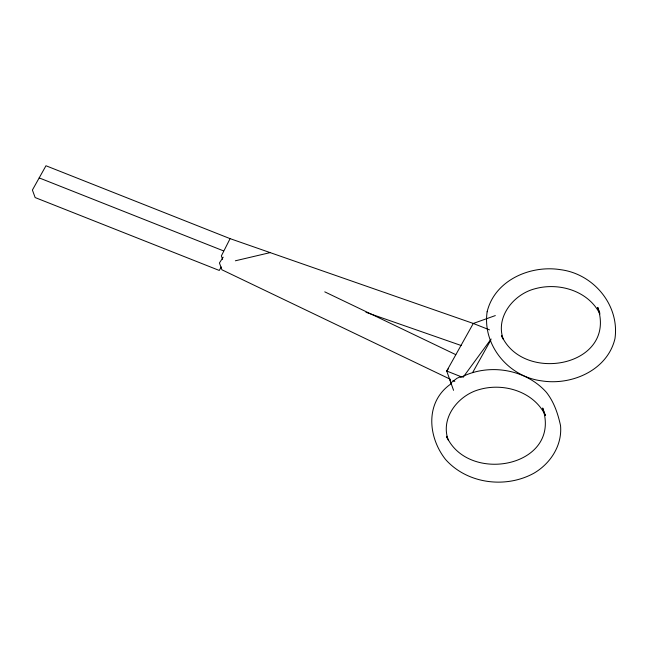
<?xml version="1.0" encoding="UTF-8"?>
<svg xmlns="http://www.w3.org/2000/svg" width="648" height="648" viewBox="0 0 648 648"><rect width="100%" height="100%" fill="white"/><g stroke="black" fill="none" stroke-linecap="round" stroke-linejoin="round"><path stroke-width="0.97" d="M489.54 329.889L473.291 323.457L230.097 238.642L221.365 255.911L222.62 259.33M221.211 266.976L219.267 270.443L35.146 197.559L32.4 190.042L45.976 165.758L230.097 238.642M472.595 372.632L490.811 340.038M223.179 257.199L219.429 262.958L221.932 269.795L450.271 379.242M448.473 368.615L446.715 371.021L453.56 390.323M462.964 377.452L491.111 339.001M450.911 382.863L457.026 378.246L460.858 376.618M451.219 383.721C424.942 401.574 427.607 436.679 445.524 459.432C467.216 483.91 505.732 488.762 533.96 473.186C550.565 463.482 562.351 445.273 560.536 425.623C557.944 413.691 554.056 402.076 546.426 392.356C525.488 368.825 488.471 363.01 460.777 377.42M495.323 315.584L473.291 323.457L446.715 371.021L461.157 376.739M235.354 260.796L270.151 252.615M365.974 312.312L461.344 345.57M39.188 177.9L223.309 250.792M324.769 291.859L455.771 354.65M453.001 380.546L454.823 381.421M599.959 314.061C588.4 290.725 558.706 282.026 534.689 288.846C513.451 294.394 495.08 317.293 503.366 339.52M599.789 313.008L597.731 307.379C617.366 366.047 523.349 384.321 501.601 335.64L502.289 337.519M447.217 438.145L446.529 436.274C468.285 484.947 562.302 466.673 542.668 408.005L545.413 415.514C533.993 391.7 503.998 382.506 479.625 389.472C458.379 395.029 440.016 417.92 448.295 440.154M449.461 378.529L451.397 383.997M487.134 311.785C482.234 345.254 508.518 376.731 541.655 380.862C571.682 385.682 607.403 370.283 614.944 338.742C619.844 305.273 593.56 273.796 560.423 269.665C530.396 264.846 494.675 280.244 487.134 311.785"/></g></svg>
